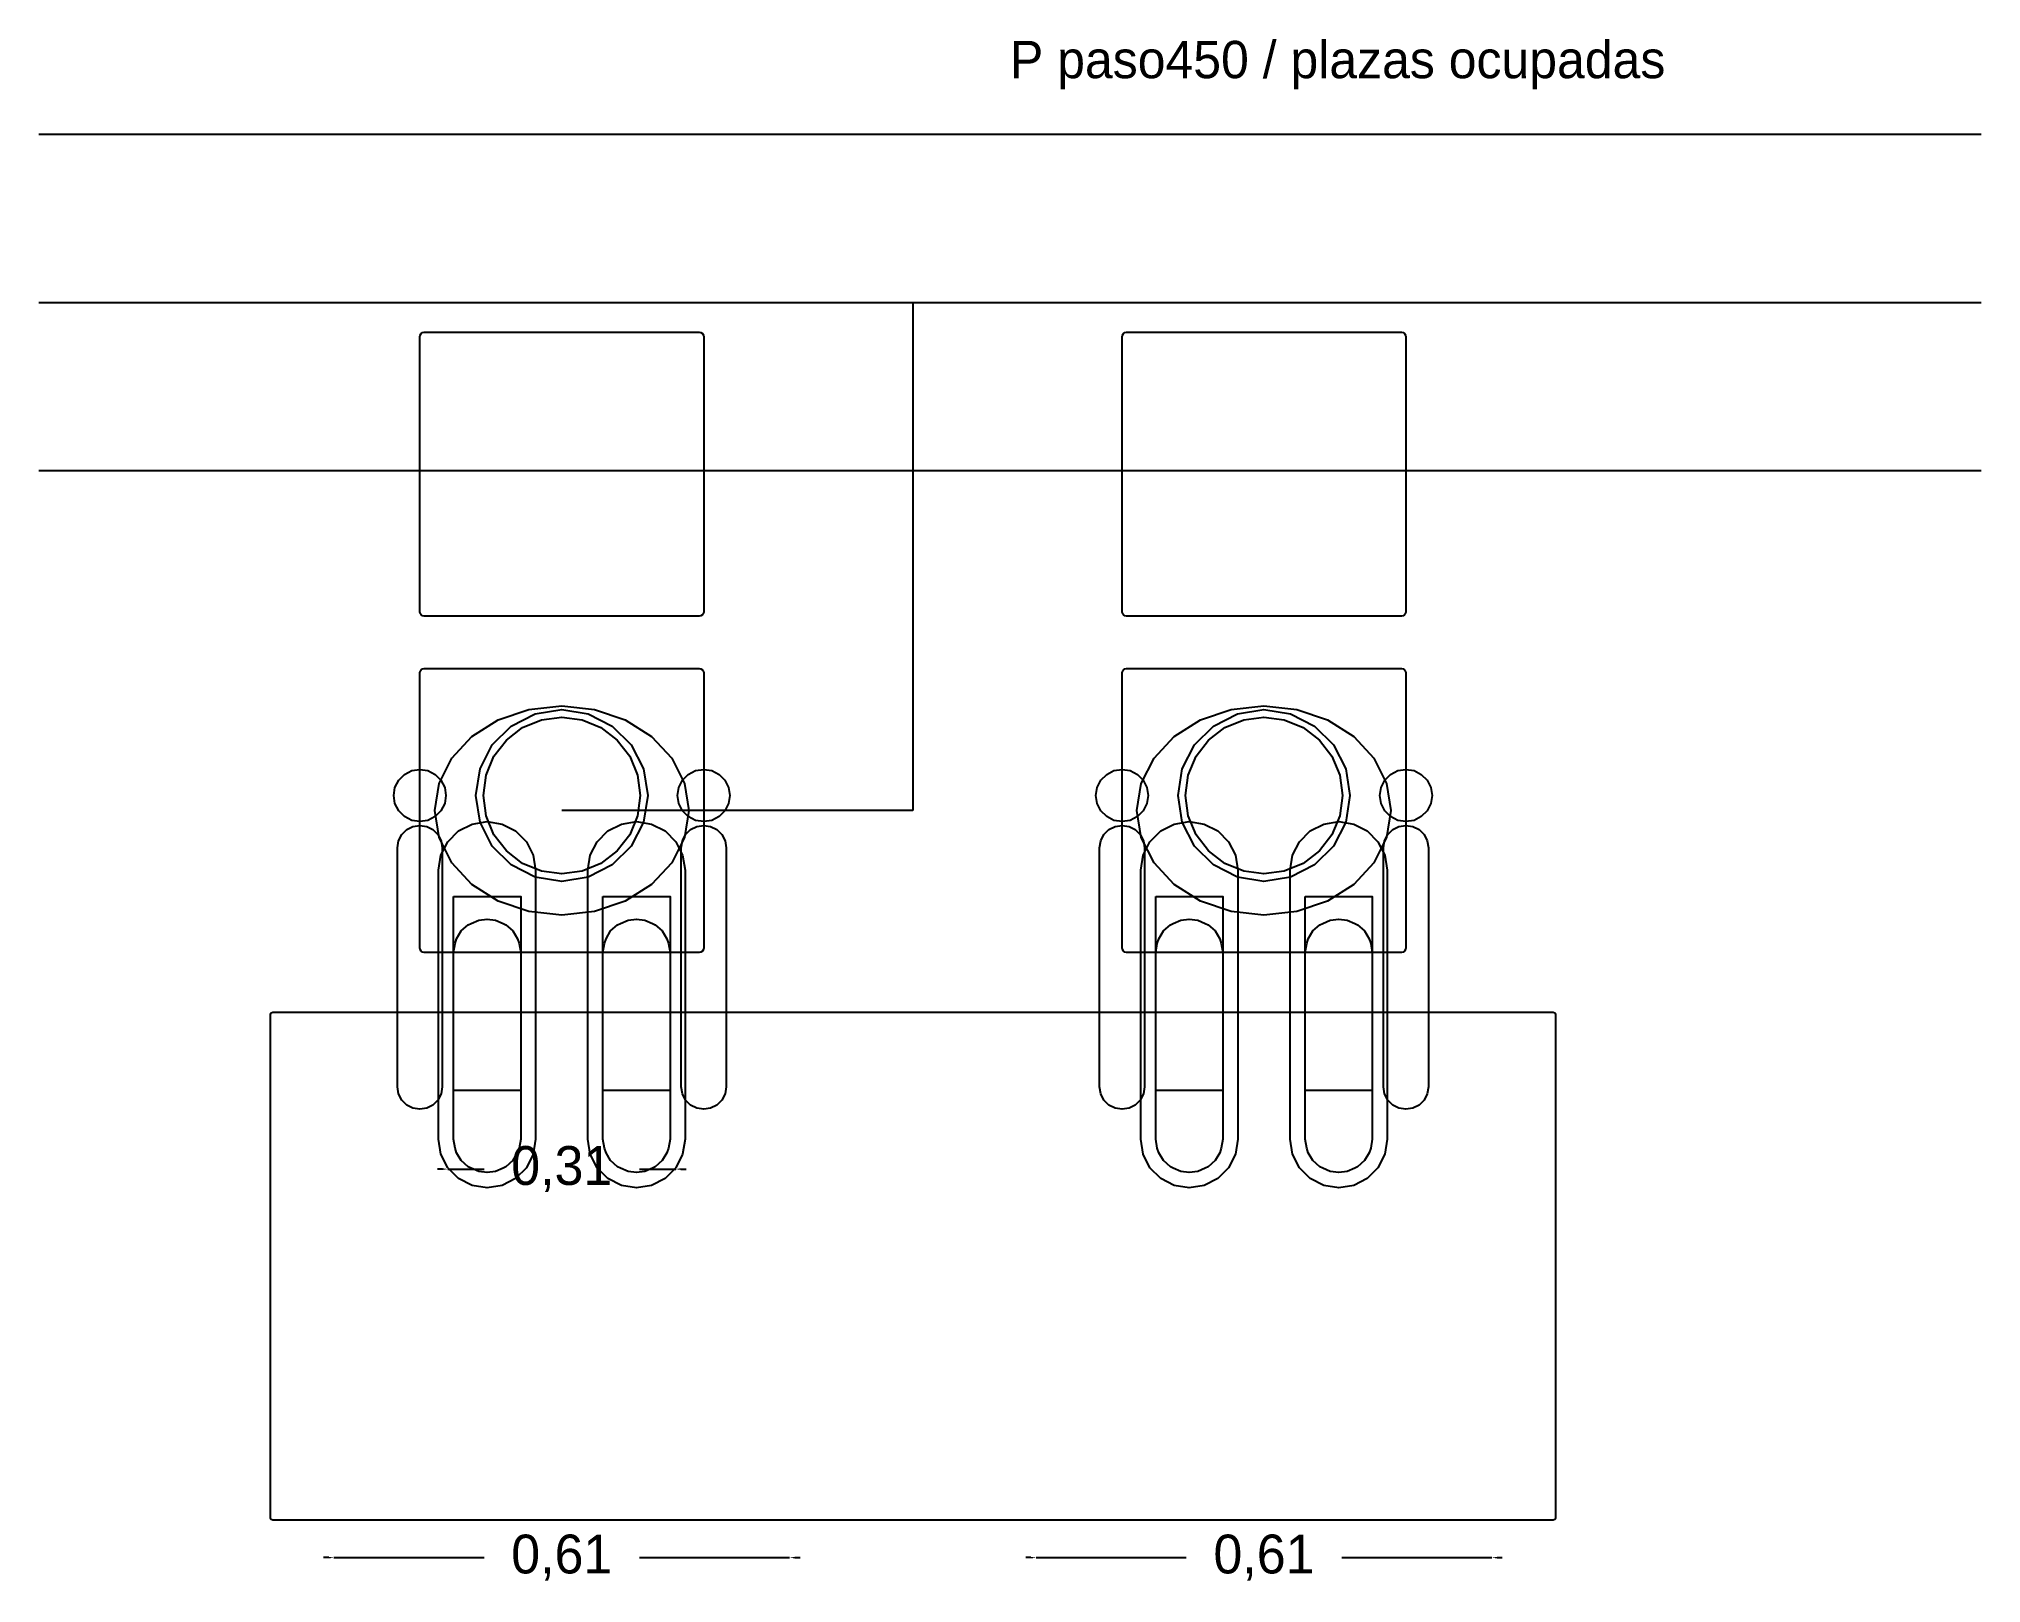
# Model space of a CAD drawing. Header units: metres. Extents: x 0 to 12.7, y 0 to 2.
# Drawn here: x 10.1 to 12.7, y -0.034 to 2.033 of the extents above.
import ezdxf

# ---------------------------------------------------------------- set-up
doc = ezdxf.new("R2010")
doc.units = ezdxf.units.M
for name, color, linetype in [('COTAS', 4, 'Continuous'), ('G_MEDIDO', 8, 'Continuous'), ('P_PROPUESTO', 5, 'Continuous'), ('REVISAR', 30, 'Continuous'), ('TEXTOS', 7, 'Continuous')]:
    doc.layers.add(name, color=color, linetype=linetype)
doc.dimstyles.get("Standard").update_dxf_attribs({"dimtxt": 2.5, "dimasz": 2.5, "dimexe": 1.25, "dimexo": 0.625, "dimtad": 1, "dimcen": 2.5, "dimazin": 3, "dimtfac": 1, "dimtmove": 0, "dimatfit": 3})

# ---------------------------------------------------------------- blocks, each defined once
blk = doc.blocks.new('_CLOSEDFILLED')
at = {"color": 0, "linetype": 'BYBLOCK'}
blk.add_solid([(-1, 0.16), (0, 0), (-1, -0.16)], dxfattribs=at)
blk = doc.blocks.new('*D6')
for p, q in [((10.488, 0), (10.481, 0)), ((10.495, 0), (10.495, 0)), ((10.495, 0), (10.696, 0)), ((10.904, 0), (11.105, 0)), ((11.105, 0), (11.105, 0)), ((11.112, 0), (11.119, 0))]:
    blk.add_line(p, q)
at = {"layer": 'Defpoints'}
for p in [(10.495, 0), (10.495, 0), (11.105, 0)]:
    blk.add_point(p, dxfattribs=at)
at = {"layer": 'COTAS', "xscale": 0.007, "yscale": 0.007}
blk.add_blockref('_CLOSEDFILLED', (10.495, 0), dxfattribs=at)
at = {"layer": 'COTAS', "xscale": 0.007, "yscale": 0.007, "rotation": 180}
blk.add_blockref('_CLOSEDFILLED', (11.105, 0), dxfattribs=at)
at = {"layer": 'COTAS', "insert": (10.8, 0), "char_height": 0.052, "attachment_point": 5}
blk.add_mtext('0,61', dxfattribs=at)
blk = doc.blocks.new('*D7')
for p, q in [((11.428, 0), (11.421, 0)), ((11.435, 0), (11.435, 0)), ((11.435, 0), (11.636, 0)), ((11.844, 0), (12.045, 0)), ((12.045, 0), (12.045, 0)), ((12.052, 0), (12.059, 0))]:
    blk.add_line(p, q)
at = {"layer": 'Defpoints'}
for p in [(11.435, 0), (11.435, 0), (12.045, 0)]:
    blk.add_point(p, dxfattribs=at)
at = {"layer": 'COTAS', "xscale": 0.007, "yscale": 0.007}
blk.add_blockref('_CLOSEDFILLED', (11.435, 0), dxfattribs=at)
at = {"layer": 'COTAS', "xscale": 0.007, "yscale": 0.007, "rotation": 180}
blk.add_blockref('_CLOSEDFILLED', (12.045, 0), dxfattribs=at)
at = {"layer": 'COTAS', "insert": (11.74, 0), "char_height": 0.052, "attachment_point": 5}
blk.add_mtext('0,61', dxfattribs=at)
blk = doc.blocks.new('*D8')
for p, q in [((10.6405, 0.52), (10.6335, 0.52)), ((10.6475, 0.52), (10.6475, 0.52)), ((10.6475, 0.52), (10.696, 0.52)), ((10.904, 0.52), (10.9525, 0.52)), ((10.9525, 0.52), (10.9525, 0.52)), ((10.9595, 0.52), (10.9665, 0.52))]:
    blk.add_line(p, q)
at = {"layer": 'Defpoints'}
for p in [(10.6475, 0.52), (10.6475, 0.52), (10.9525, 0.52)]:
    blk.add_point(p, dxfattribs=at)
at = {"layer": 'COTAS', "xscale": 0.007, "yscale": 0.007}
blk.add_blockref('_CLOSEDFILLED', (10.6475, 0.52), dxfattribs=at)
at = {"layer": 'COTAS', "xscale": 0.007, "yscale": 0.007, "rotation": 180}
blk.add_blockref('_CLOSEDFILLED', (10.9525, 0.52), dxfattribs=at)
at = {"layer": 'COTAS', "insert": (10.8, 0.52), "char_height": 0.052, "attachment_point": 5}
blk.add_mtext('0,31', dxfattribs=at)

msp = doc.modelspace()

# ---------------------------------------------------------------- linework, layer by layer
at = {"layer": 'G_MEDIDO'}
for p, q in [((10.61, 1.184), (10.6105, 1.1863)), ((10.61, 0.816), (10.61, 1.184)), ((10.6105, 1.1863), (10.6118, 1.1882)), ((10.6118, 1.1882), (10.6137, 1.1895)), ((10.6137, 1.1895), (10.616, 1.19)), ((10.616, 1.19), (10.984, 1.19)), ((10.984, 1.19), (10.9863, 1.1895)), ((10.9863, 1.1895), (10.9882, 1.1882)), ((10.9882, 1.1882), (10.9895, 1.1863)), ((10.9895, 1.1863), (10.99, 1.184)), ((10.99, 1.184), (10.99, 0.816)), ((11.55, 1.184), (11.5505, 1.1863)), ((11.55, 0.816), (11.55, 1.184)), ((11.5505, 1.1863), (11.5518, 1.1882)), ((11.5518, 1.1882), (11.5537, 1.1895)), ((11.5537, 1.1895), (11.556, 1.19)), ((11.556, 1.19), (11.924, 1.19)), ((11.924, 1.19), (11.9263, 1.1895)), ((11.9263, 1.1895), (11.9282, 1.1882)), ((11.9282, 1.1882), (11.9295, 1.1863)), ((11.9295, 1.1863), (11.93, 1.184)), ((11.93, 1.184), (11.93, 0.816)), ((10.6105, 0.8137), (10.61, 0.816)), ((10.6118, 0.8118), (10.6105, 0.8137)), ((10.6137, 0.8105), (10.6118, 0.8118)), ((10.616, 0.81), (10.6137, 0.8105)), ((10.984, 0.81), (10.616, 0.81)), ((10.9863, 0.8105), (10.984, 0.81)), ((10.9882, 0.8118), (10.9863, 0.8105)), ((10.9895, 0.8137), (10.9882, 0.8118)), ((10.99, 0.816), (10.9895, 0.8137)), ((11.5505, 0.8137), (11.55, 0.816)), ((11.5518, 0.8118), (11.5505, 0.8137)), ((11.5537, 0.8105), (11.5518, 0.8118)), ((11.556, 0.81), (11.5537, 0.8105)), ((11.924, 0.81), (11.556, 0.81)), ((11.9263, 0.8105), (11.924, 0.81)), ((11.9282, 0.8118), (11.9263, 0.8105)), ((11.9295, 0.8137), (11.9282, 0.8118)), ((11.93, 0.816), (11.9295, 0.8137)), ((10.41, 0.727), (10.4109, 0.7291)), ((10.4109, 0.7291), (10.413, 0.73)), ((10.413, 0.73), (12.127, 0.73)), ((12.127, 0.73), (12.1291, 0.7291)), ((12.1291, 0.7291), (12.13, 0.727)), ((10.41, 0.053), (10.41, 0.727)), ((12.13, 0.727), (12.13, 0.053)), ((10.4109, 0.0509), (10.41, 0.053)), ((12.13, 0.053), (12.1291, 0.0509)), ((10.413, 0.05), (10.4109, 0.0509)), ((12.127, 0.05), (10.413, 0.05)), ((12.1291, 0.0509), (12.127, 0.05))]:
    msp.add_line(p, q, dxfattribs=at)
at = {"layer": 'P_PROPUESTO'}
for p, q in [((10.1, 1.905), (12.7, 1.905)), ((10.1, 1.68), (12.7, 1.68)), ((10.1, 1.455), (12.7, 1.455))]:
    msp.add_line(p, q, dxfattribs=at)
for points in [[(10.756, 0.8648), (10.715, 0.8788), (10.6798, 0.901), (10.6528, 0.93), (10.6358, 0.9638), (10.63, 1), (10.6358, 1.0362), (10.6528, 1.07), (10.6798, 1.099), (10.715, 1.1212), (10.756, 1.1352), (10.8, 1.14), (10.844, 1.1352), (10.885, 1.1212), (10.9202, 1.099), (10.9472, 1.07), (10.9642, 1.0362), (10.97, 1), (10.9642, 0.9638), (10.9472, 0.93), (10.9202, 0.901), (10.885, 0.8788), (10.844, 0.8648), (10.8, 0.86), (10.756, 0.8648)], [(10.7645, 0.9106), (10.7324, 0.927), (10.707, 0.9524), (10.6906, 0.9845), (10.685, 1.02), (10.6906, 1.0555), (10.707, 1.0876), (10.7324, 1.113), (10.7645, 1.1294), (10.8, 1.135), (10.8355, 1.1294), (10.8676, 1.113), (10.893, 1.0876), (10.9094, 1.0555), (10.915, 1.02), (10.9094, 0.9845), (10.893, 0.9524), (10.8676, 0.927), (10.8355, 0.9106), (10.8, 0.905), (10.7645, 0.9106)], [(10.7728, 0.9186), (10.7475, 0.9291), (10.7258, 0.9458), (10.7091, 0.9675), (10.6986, 0.9928), (10.695, 1.02), (10.6986, 1.0472), (10.7091, 1.0725), (10.7258, 1.0942), (10.7475, 1.1109), (10.7728, 1.1214), (10.8, 1.125), (10.8272, 1.1214), (10.8525, 1.1109), (10.8742, 1.0942), (10.8909, 1.0725), (10.9014, 1.0472), (10.905, 1.02), (10.9014, 0.9928), (10.8909, 0.9675), (10.8742, 0.9458), (10.8525, 0.9291), (10.8272, 0.9186), (10.8, 0.915), (10.7728, 0.9186)], [(11.696, 0.8648), (11.655, 0.8788), (11.6198, 0.901), (11.5928, 0.93), (11.5758, 0.9638), (11.57, 1), (11.5758, 1.0362), (11.5928, 1.07), (11.6198, 1.099), (11.655, 1.1212), (11.696, 1.1352), (11.74, 1.14), (11.784, 1.1352), (11.825, 1.1212), (11.8602, 1.099), (11.8872, 1.07), (11.9042, 1.0362), (11.91, 1), (11.9042, 0.9638), (11.8872, 0.93), (11.8602, 0.901), (11.825, 0.8788), (11.784, 0.8648), (11.74, 0.86), (11.696, 0.8648)], [(11.7045, 0.9106), (11.6724, 0.927), (11.647, 0.9524), (11.6306, 0.9845), (11.625, 1.02), (11.6306, 1.0555), (11.647, 1.0876), (11.6724, 1.113), (11.7045, 1.1294), (11.74, 1.135), (11.7755, 1.1294), (11.8076, 1.113), (11.833, 1.0876), (11.8494, 1.0555), (11.855, 1.02), (11.8494, 0.9845), (11.833, 0.9524), (11.8076, 0.927), (11.7755, 0.9106), (11.74, 0.905), (11.7045, 0.9106)], [(11.7128, 0.9186), (11.6875, 0.9291), (11.6658, 0.9458), (11.6491, 0.9675), (11.6386, 0.9928), (11.635, 1.02), (11.6386, 1.0472), (11.6491, 1.0725), (11.6658, 1.0942), (11.6875, 1.1109), (11.7128, 1.1214), (11.74, 1.125), (11.7672, 1.1214), (11.7925, 1.1109), (11.8142, 1.0942), (11.8309, 1.0725), (11.8414, 1.0472), (11.845, 1.02), (11.8414, 0.9928), (11.8309, 0.9675), (11.8142, 0.9458), (11.7925, 0.9291), (11.7672, 0.9186), (11.74, 0.915), (11.7128, 0.9186)], [(10.5992, 0.9867), (10.5894, 0.9917), (10.5817, 0.9994), (10.5767, 1.0092), (10.575, 1.02), (10.5767, 1.0308), (10.5817, 1.0406), (10.5894, 1.0483), (10.5992, 1.0533), (10.61, 1.055), (10.6208, 1.0533), (10.6306, 1.0483), (10.6383, 1.0406), (10.6433, 1.0308), (10.645, 1.02), (10.6433, 1.0092), (10.6383, 0.9994), (10.6306, 0.9917), (10.6208, 0.9867), (10.61, 0.985), (10.5992, 0.9867)], [(10.9792, 0.9867), (10.9694, 0.9917), (10.9617, 0.9994), (10.9567, 1.0092), (10.955, 1.02), (10.9567, 1.0308), (10.9617, 1.0406), (10.9694, 1.0483), (10.9792, 1.0533), (10.99, 1.055), (11.0008, 1.0533), (11.0106, 1.0483), (11.0183, 1.0406), (11.0233, 1.0308), (11.025, 1.02), (11.0233, 1.0092), (11.0183, 0.9994), (11.0106, 0.9917), (11.0008, 0.9867), (10.99, 0.985), (10.9792, 0.9867)], [(11.5392, 0.9867), (11.5294, 0.9917), (11.5217, 0.9994), (11.5167, 1.0092), (11.515, 1.02), (11.5167, 1.0308), (11.5217, 1.0406), (11.5294, 1.0483), (11.5392, 1.0533), (11.55, 1.055), (11.5608, 1.0533), (11.5706, 1.0483), (11.5783, 1.0406), (11.5833, 1.0308), (11.585, 1.02), (11.5833, 1.0092), (11.5783, 0.9994), (11.5706, 0.9917), (11.5608, 0.9867), (11.55, 0.985), (11.5392, 0.9867)], [(11.9192, 0.9867), (11.9094, 0.9917), (11.9017, 0.9994), (11.8967, 1.0092), (11.895, 1.02), (11.8967, 1.0308), (11.9017, 1.0406), (11.9094, 1.0483), (11.9192, 1.0533), (11.93, 1.055), (11.9408, 1.0533), (11.9506, 1.0483), (11.9583, 1.0406), (11.9633, 1.0308), (11.965, 1.02), (11.9633, 1.0092), (11.9583, 0.9994), (11.9506, 0.9917), (11.9408, 0.9867), (11.93, 0.985), (11.9192, 0.9867)], [(10.6007, 0.6015), (10.5924, 0.6057), (10.5857, 0.6124), (10.5815, 0.6207), (10.58, 0.63), (10.58, 0.95), (10.5815, 0.9593), (10.5857, 0.9676), (10.5924, 0.9743), (10.6007, 0.9785), (10.61, 0.98), (10.6193, 0.9785), (10.6276, 0.9743), (10.6343, 0.9676), (10.6385, 0.9593), (10.64, 0.95), (10.64, 0.63), (10.6385, 0.6207), (10.6343, 0.6124), (10.6276, 0.6057), (10.6193, 0.6015), (10.61, 0.6), (10.6007, 0.6015)], [(10.6799, 0.4982), (10.6618, 0.5074), (10.6474, 0.5218), (10.6382, 0.5399), (10.635, 0.56), (10.635, 0.92), (10.6382, 0.9401), (10.6474, 0.9582), (10.6618, 0.9726), (10.6799, 0.9818), (10.7, 0.985), (10.7201, 0.9818), (10.7382, 0.9726), (10.7526, 0.9582), (10.7618, 0.9401), (10.765, 0.92), (10.765, 0.56), (10.7618, 0.5399), (10.7526, 0.5218), (10.7382, 0.5074), (10.7201, 0.4982), (10.7, 0.495), (10.6799, 0.4982)], [(10.8799, 0.4982), (10.8618, 0.5074), (10.8474, 0.5218), (10.8382, 0.5399), (10.835, 0.56), (10.835, 0.92), (10.8382, 0.9401), (10.8474, 0.9582), (10.8618, 0.9726), (10.8799, 0.9818), (10.9, 0.985), (10.9201, 0.9818), (10.9382, 0.9726), (10.9526, 0.9582), (10.9618, 0.9401), (10.965, 0.92), (10.965, 0.56), (10.9618, 0.5399), (10.9526, 0.5218), (10.9382, 0.5074), (10.9201, 0.4982), (10.9, 0.495), (10.8799, 0.4982)], [(10.9807, 0.6015), (10.9724, 0.6057), (10.9657, 0.6124), (10.9615, 0.6207), (10.96, 0.63), (10.96, 0.95), (10.9615, 0.9593), (10.9657, 0.9676), (10.9724, 0.9743), (10.9807, 0.9785), (10.99, 0.98), (10.9993, 0.9785), (11.0076, 0.9743), (11.0143, 0.9676), (11.0185, 0.9593), (11.02, 0.95), (11.02, 0.63), (11.0185, 0.6207), (11.0143, 0.6124), (11.0076, 0.6057), (10.9993, 0.6015), (10.99, 0.6), (10.9807, 0.6015)], [(11.5407, 0.6015), (11.5324, 0.6057), (11.5257, 0.6124), (11.5215, 0.6207), (11.52, 0.63), (11.52, 0.95), (11.5215, 0.9593), (11.5257, 0.9676), (11.5324, 0.9743), (11.5407, 0.9785), (11.55, 0.98), (11.5593, 0.9785), (11.5676, 0.9743), (11.5743, 0.9676), (11.5785, 0.9593), (11.58, 0.95), (11.58, 0.63), (11.5785, 0.6207), (11.5743, 0.6124), (11.5676, 0.6057), (11.5593, 0.6015), (11.55, 0.6), (11.5407, 0.6015)], [(11.6199, 0.4982), (11.6018, 0.5074), (11.5874, 0.5218), (11.5782, 0.5399), (11.575, 0.56), (11.575, 0.92), (11.5782, 0.9401), (11.5874, 0.9582), (11.6018, 0.9726), (11.6199, 0.9818), (11.64, 0.985), (11.6601, 0.9818), (11.6782, 0.9726), (11.6926, 0.9582), (11.7018, 0.9401), (11.705, 0.92), (11.705, 0.56), (11.7018, 0.5399), (11.6926, 0.5218), (11.6782, 0.5074), (11.6601, 0.4982), (11.64, 0.495), (11.6199, 0.4982)], [(11.8199, 0.4982), (11.8018, 0.5074), (11.7874, 0.5218), (11.7782, 0.5399), (11.775, 0.56), (11.775, 0.92), (11.7782, 0.9401), (11.7874, 0.9582), (11.8018, 0.9726), (11.8199, 0.9818), (11.84, 0.985), (11.8601, 0.9818), (11.8782, 0.9726), (11.8926, 0.9582), (11.9018, 0.9401), (11.905, 0.92), (11.905, 0.56), (11.9018, 0.5399), (11.8926, 0.5218), (11.8782, 0.5074), (11.8601, 0.4982), (11.84, 0.495), (11.8199, 0.4982)], [(11.9207, 0.6015), (11.9124, 0.6057), (11.9057, 0.6124), (11.9015, 0.6207), (11.9, 0.63), (11.9, 0.95), (11.9015, 0.9593), (11.9057, 0.9676), (11.9124, 0.9743), (11.9207, 0.9785), (11.93, 0.98), (11.9393, 0.9785), (11.9476, 0.9743), (11.9543, 0.9676), (11.9585, 0.9593), (11.96, 0.95), (11.96, 0.63), (11.9585, 0.6207), (11.9543, 0.6124), (11.9476, 0.6057), (11.9393, 0.6015), (11.93, 0.6), (11.9207, 0.6015)], [(10.655, 0.885), (10.745, 0.885), (10.745, 0.625), (10.655, 0.625), (10.655, 0.885)], [(10.855, 0.885), (10.945, 0.885), (10.945, 0.625), (10.855, 0.625), (10.855, 0.885)], [(11.595, 0.885), (11.685, 0.885), (11.685, 0.625), (11.595, 0.625), (11.595, 0.885)], [(11.795, 0.885), (11.885, 0.885), (11.885, 0.625), (11.795, 0.625), (11.795, 0.885)], [(10.6888, 0.5168), (10.6786, 0.5213), (10.6748, 0.5231), (10.6654, 0.5313), (10.6593, 0.5416), (10.6572, 0.5479), (10.655, 0.56), (10.655, 0.81), (10.6572, 0.8221), (10.6593, 0.8284), (10.6654, 0.8387), (10.6748, 0.8469), (10.6786, 0.8487), (10.6888, 0.8532), (10.7, 0.8547), (10.7112, 0.8532), (10.7214, 0.8487), (10.7252, 0.8469), (10.7346, 0.8387), (10.7407, 0.8284), (10.7428, 0.8221), (10.745, 0.81), (10.745, 0.56), (10.7428, 0.5479), (10.7407, 0.5416), (10.7346, 0.5313), (10.7252, 0.5231), (10.7214, 0.5213), (10.7112, 0.5168), (10.7, 0.5153), (10.6888, 0.5168)], [(10.8888, 0.5168), (10.8786, 0.5213), (10.8748, 0.5231), (10.8654, 0.5313), (10.8593, 0.5416), (10.8572, 0.5479), (10.855, 0.56), (10.855, 0.81), (10.8572, 0.8221), (10.8593, 0.8284), (10.8654, 0.8387), (10.8748, 0.8469), (10.8786, 0.8487), (10.8888, 0.8532), (10.9, 0.8547), (10.9113, 0.8532), (10.9214, 0.8487), (10.9252, 0.8469), (10.9346, 0.8387), (10.9407, 0.8284), (10.9428, 0.8221), (10.945, 0.81), (10.945, 0.56), (10.9428, 0.5479), (10.9407, 0.5416), (10.9346, 0.5313), (10.9252, 0.5231), (10.9214, 0.5213), (10.9113, 0.5168), (10.9, 0.5153), (10.8888, 0.5168)], [(11.6288, 0.5168), (11.6186, 0.5213), (11.6148, 0.5231), (11.6054, 0.5313), (11.5993, 0.5416), (11.5972, 0.5479), (11.595, 0.56), (11.595, 0.81), (11.5972, 0.8221), (11.5993, 0.8284), (11.6054, 0.8387), (11.6148, 0.8469), (11.6186, 0.8487), (11.6288, 0.8532), (11.64, 0.8547), (11.6513, 0.8532), (11.6614, 0.8487), (11.6652, 0.8469), (11.6746, 0.8387), (11.6807, 0.8284), (11.6828, 0.8221), (11.685, 0.81), (11.685, 0.56), (11.6828, 0.5479), (11.6807, 0.5416), (11.6746, 0.5313), (11.6652, 0.5231), (11.6614, 0.5213), (11.6513, 0.5168), (11.64, 0.5153), (11.6288, 0.5168)], [(11.8287, 0.5168), (11.8186, 0.5213), (11.8148, 0.5231), (11.8054, 0.5313), (11.7993, 0.5416), (11.7972, 0.5479), (11.795, 0.56), (11.795, 0.81), (11.7972, 0.8221), (11.7993, 0.8284), (11.8054, 0.8387), (11.8148, 0.8469), (11.8186, 0.8487), (11.8287, 0.8532), (11.84, 0.8547), (11.8512, 0.8532), (11.8614, 0.8487), (11.8652, 0.8469), (11.8746, 0.8387), (11.8807, 0.8284), (11.8828, 0.8221), (11.885, 0.81), (11.885, 0.56), (11.8828, 0.5479), (11.8807, 0.5416), (11.8746, 0.5313), (11.8652, 0.5231), (11.8614, 0.5213), (11.8512, 0.5168), (11.84, 0.5153), (11.8287, 0.5168)]]:
    msp.add_lwpolyline(points, close=True, dxfattribs=at)
at = {"layer": 'REVISAR'}
for p, q in [((11.27, 1.68), (11.27, 1)), ((10.6105, 1.6363), (10.6118, 1.6382)), ((10.6118, 1.6382), (10.6137, 1.6395)), ((10.6137, 1.6395), (10.616, 1.64)), ((10.616, 1.64), (10.984, 1.64)), ((10.984, 1.64), (10.9863, 1.6395)), ((10.9863, 1.6395), (10.9882, 1.6382)), ((10.9882, 1.6382), (10.9895, 1.6363)), ((11.5505, 1.6363), (11.5518, 1.6382)), ((11.5518, 1.6382), (11.5537, 1.6395)), ((11.5537, 1.6395), (11.556, 1.64)), ((11.556, 1.64), (11.924, 1.64)), ((11.924, 1.64), (11.9263, 1.6395)), ((11.9263, 1.6395), (11.9282, 1.6382)), ((11.9282, 1.6382), (11.9295, 1.6363)), ((10.61, 1.634), (10.6105, 1.6363)), ((10.61, 1.266), (10.61, 1.634)), ((10.9895, 1.6363), (10.99, 1.634)), ((10.99, 1.634), (10.99, 1.266)), ((11.55, 1.634), (11.5505, 1.6363)), ((11.55, 1.266), (11.55, 1.634)), ((11.9295, 1.6363), (11.93, 1.634)), ((11.93, 1.634), (11.93, 1.266)), ((10.6105, 1.2637), (10.61, 1.266)), ((10.6118, 1.2618), (10.6105, 1.2637)), ((10.6137, 1.2605), (10.6118, 1.2618)), ((10.616, 1.26), (10.6137, 1.2605)), ((10.984, 1.26), (10.616, 1.26)), ((10.9863, 1.2605), (10.984, 1.26)), ((10.9882, 1.2618), (10.9863, 1.2605)), ((10.9895, 1.2637), (10.9882, 1.2618)), ((10.99, 1.266), (10.9895, 1.2637)), ((11.5505, 1.2637), (11.55, 1.266)), ((11.5518, 1.2618), (11.5505, 1.2637)), ((11.5537, 1.2605), (11.5518, 1.2618)), ((11.556, 1.26), (11.5537, 1.2605)), ((11.924, 1.26), (11.556, 1.26)), ((11.9263, 1.2605), (11.924, 1.26)), ((11.9282, 1.2618), (11.9263, 1.2605)), ((11.9295, 1.2637), (11.9282, 1.2618)), ((11.93, 1.266), (11.9295, 1.2637)), ((11.27, 1), (10.8, 1))]:
    msp.add_line(p, q, dxfattribs=at)

# ---------------------------------------------------------------- texts
at = {"layer": 'TEXTOS'}
msp.add_text('P paso450 / plazas ocupadas', height=0.05, dxfattribs=at).set_placement((11.4, 1.98))

# ---------------------------------------------------------------- dimensions: what is measured, and where the dimension line sits
at = {"layer": 'COTAS'}
for base, p1, p2, picture, middle in [((10.6475, 0.52), (10.6475, 0.52), (10.952501, 0.52), '*D8', (10.8, 0.52)), ((10.495, 0), (10.495, 0), (11.105, 0), '*D6', (10.8, 0)), ((11.435, 0), (11.435, 0), (12.045, 0), '*D7', (11.74, 0))]:
    dim = msp.add_linear_dim(base=base, p1=p1, p2=p2, dimstyle='Standard', override={"dimtxt": 0.052, "dimasz": 0.007}, dxfattribs=at)
    dim.commit()
    dim.dimension.update_dxf_attribs({"geometry": picture, "text_midpoint": middle})

doc.saveas('drawing.dxf')
